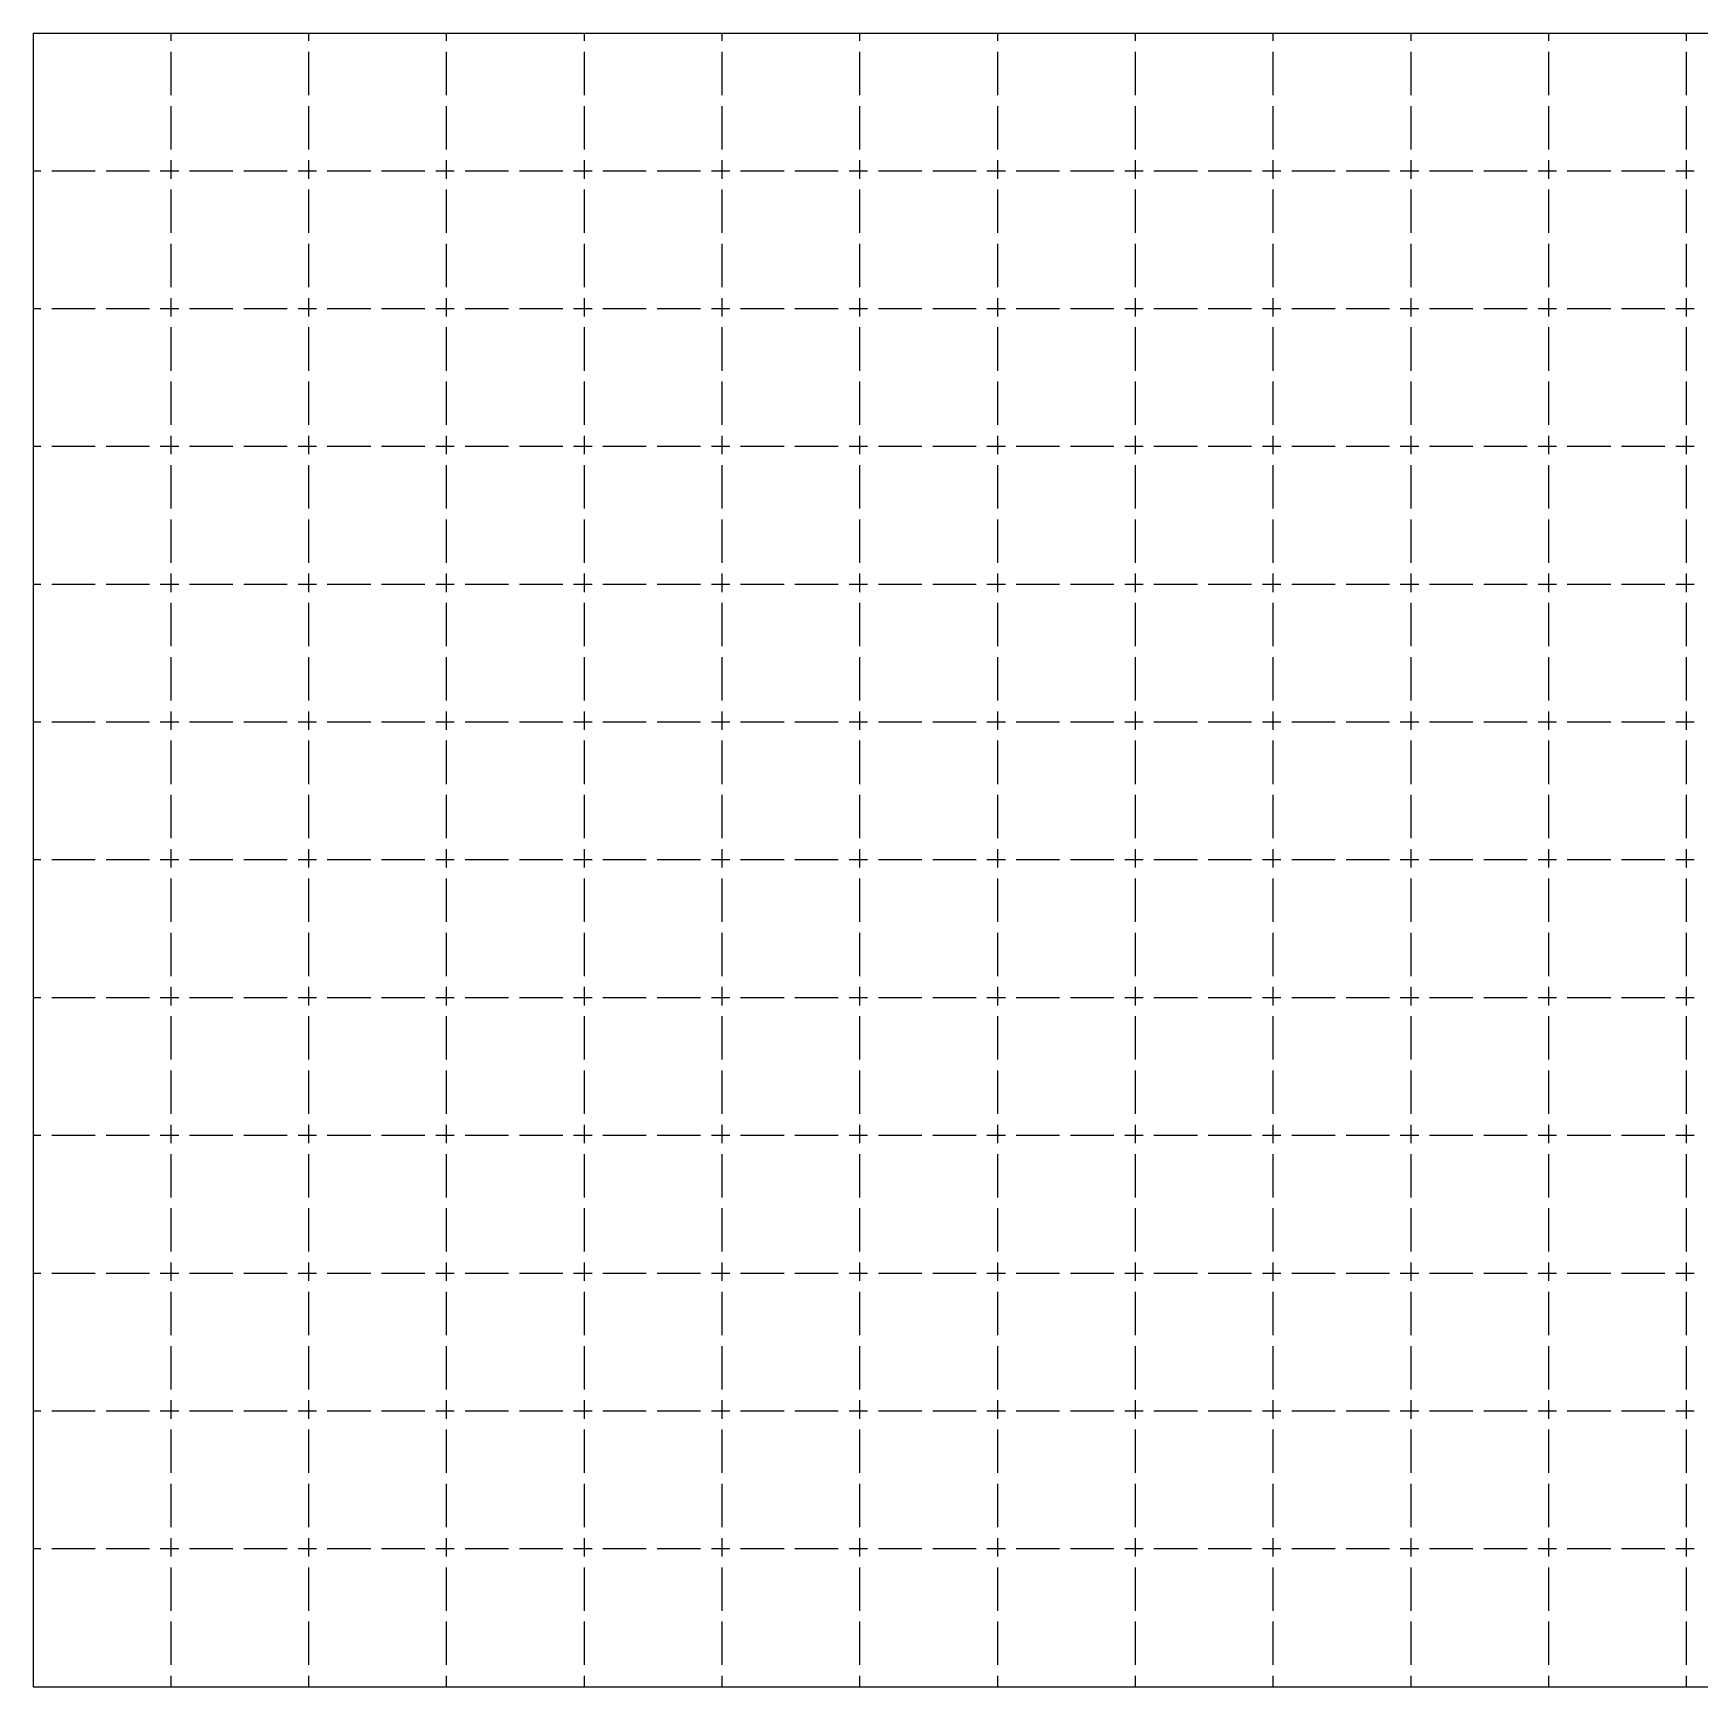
# Model space of a CAD drawing. Header units: millimetres. Extents: x 0 to 305, y -140 to 13.
# Drawn here: x 0 to 153.6, y -139.7 to 12.7 of the extents above; entities that cross this region are included whole.
import ezdxf

# ---------------------------------------------------------------- set-up
doc = ezdxf.new("R2010")
doc.units = ezdxf.units.MM
doc.header["$MEASUREMENT"] = 0
doc.layers.get('0').update_dxf_attribs({"lineweight": 25, "true_color": 0xffffff})

msp = doc.modelspace()

# ---------------------------------------------------------------- linework, layer by layer
for p, q in [((0, 12.7), (305, 12.7)), ((0, 12.7), (0, -139.7)), ((12.7, 12), (12.7, 12.7)), ((25.4, 12), (25.4, 12.7)), ((38.1, 12), (38.1, 12.7)), ((50.8, 12), (50.8, 12.7)), ((63.5, 12), (63.5, 12.7)), ((76.2, 12), (76.2, 12.7)), ((88.9, 12), (88.9, 12.7)), ((101.6, 12), (101.6, 12.7)), ((114.3, 12), (114.3, 12.7)), ((127, 12), (127, 12.7)), ((139.7, 12), (139.7, 12.7)), ((152.4, 12), (152.4, 12.7)), ((12.7, 7), (12.7, 11)), ((25.4, 7), (25.4, 11)), ((38.1, 7), (38.1, 11)), ((50.8, 7), (50.8, 11)), ((63.5, 7), (63.5, 11)), ((76.2, 7), (76.2, 11)), ((88.9, 7), (88.9, 11)), ((101.6, 7), (101.6, 11)), ((114.3, 7), (114.3, 11)), ((127, 7), (127, 11)), ((139.7, 7), (139.7, 11)), ((152.4, 7), (152.4, 11)), ((12.7, 2), (12.7, 6)), ((25.4, 2), (25.4, 6)), ((38.1, 2), (38.1, 6)), ((50.8, 2), (50.8, 6)), ((63.5, 2), (63.5, 6)), ((76.2, 2), (76.2, 6)), ((88.9, 2), (88.9, 6)), ((101.6, 2), (101.6, 6)), ((114.3, 2), (114.3, 6)), ((127, 2), (127, 6)), ((139.7, 2), (139.7, 6)), ((152.4, 2), (152.4, 6)), ((0.7, 0), (0, 0)), ((5.7, 0), (1.7, 0)), ((12.7, 0), (12.7, 1)), ((25.4, 0), (25.4, 1)), ((38.1, 0), (38.1, 1)), ((50.8, 0), (50.8, 1)), ((63.5, 0), (63.5, 1)), ((76.2, 0), (76.2, 1)), ((88.9, 0), (88.9, 1)), ((101.6, 0), (101.6, 1)), ((114.3, 0), (114.3, 1)), ((127, 0), (127, 1)), ((139.7, 0), (139.7, 1)), ((152.4, 0), (152.4, 1)), ((10.7, 0), (6.7, 0)), ((12.7, 0), (11.7, 0)), ((13.4, 0), (12.7, 0)), ((12.7, -0.7), (12.7, 0)), ((18.4, 0), (14.4, 0)), ((23.4, 0), (19.4, 0)), ((25.4, 0), (24.4, 0)), ((26.1, 0), (25.4, 0)), ((25.4, -0.7), (25.4, 0)), ((31.1, 0), (27.1, 0)), ((36.1, 0), (32.1, 0)), ((38.1, 0), (37.1, 0)), ((38.8, 0), (38.1, 0)), ((38.1, -0.7), (38.1, 0)), ((43.8, 0), (39.8, 0)), ((48.8, 0), (44.8, 0)), ((50.8, 0), (49.8, 0)), ((51.5, 0), (50.8, 0)), ((50.8, -0.7), (50.8, 0)), ((56.5, 0), (52.5, 0)), ((61.5, 0), (57.5, 0)), ((63.5, 0), (62.5, 0)), ((64.2, 0), (63.5, 0)), ((63.5, -0.7), (63.5, 0)), ((69.2, 0), (65.2, 0)), ((74.2, 0), (70.2, 0)), ((76.2, 0), (75.2, 0)), ((76.9, 0), (76.2, 0)), ((76.2, -0.7), (76.2, 0)), ((81.9, 0), (77.9, 0)), ((86.9, 0), (82.9, 0)), ((88.9, 0), (87.9, 0)), ((89.6, 0), (88.9, 0)), ((88.9, -0.7), (88.9, 0)), ((94.6, 0), (90.6, 0)), ((99.6, 0), (95.6, 0)), ((101.6, 0), (100.6, 0)), ((102.3, 0), (101.6, 0)), ((101.6, -0.7), (101.6, 0)), ((107.3, 0), (103.3, 0)), ((112.3, 0), (108.3, 0)), ((114.3, 0), (113.3, 0)), ((115, 0), (114.3, 0)), ((114.3, -0.7), (114.3, 0)), ((120, 0), (116, 0)), ((125, 0), (121, 0)), ((127, 0), (126, 0)), ((127.7, 0), (127, 0)), ((127, -0.7), (127, 0)), ((132.7, 0), (128.7, 0)), ((137.7, 0), (133.7, 0)), ((139.7, 0), (138.7, 0)), ((140.4, 0), (139.7, 0)), ((139.7, -0.7), (139.7, 0)), ((145.4, 0), (141.4, 0)), ((150.4, 0), (146.4, 0)), ((152.4, 0), (151.4, 0)), ((153.1, 0), (152.4, 0)), ((152.4, -0.7), (152.4, 0)), ((12.7, -5.7), (12.7, -1.7)), ((25.4, -5.7), (25.4, -1.7)), ((38.1, -5.7), (38.1, -1.7)), ((50.8, -5.7), (50.8, -1.7)), ((63.5, -5.7), (63.5, -1.7)), ((76.2, -5.7), (76.2, -1.7)), ((88.9, -5.7), (88.9, -1.7)), ((101.6, -5.7), (101.6, -1.7)), ((114.3, -5.7), (114.3, -1.7)), ((127, -5.7), (127, -1.7)), ((139.7, -5.7), (139.7, -1.7)), ((152.4, -5.7), (152.4, -1.7)), ((12.7, -10.7), (12.7, -6.7)), ((25.4, -10.7), (25.4, -6.7)), ((38.1, -10.7), (38.1, -6.7)), ((50.8, -10.7), (50.8, -6.7)), ((63.5, -10.7), (63.5, -6.7)), ((76.2, -10.7), (76.2, -6.7)), ((88.9, -10.7), (88.9, -6.7)), ((101.6, -10.7), (101.6, -6.7)), ((114.3, -10.7), (114.3, -6.7)), ((127, -10.7), (127, -6.7)), ((139.7, -10.7), (139.7, -6.7)), ((152.4, -10.7), (152.4, -6.7)), ((12.7, -12.7), (12.7, -11.7)), ((25.4, -12.7), (25.4, -11.7)), ((38.1, -12.7), (38.1, -11.7)), ((50.8, -12.7), (50.8, -11.7)), ((63.5, -12.7), (63.5, -11.7)), ((76.2, -12.7), (76.2, -11.7)), ((88.9, -12.7), (88.9, -11.7)), ((101.6, -12.7), (101.6, -11.7)), ((114.3, -12.7), (114.3, -11.7)), ((127, -12.7), (127, -11.7)), ((139.7, -12.7), (139.7, -11.7)), ((152.4, -12.7), (152.4, -11.7)), ((0.7, -12.7), (0, -12.7)), ((5.7, -12.7), (1.7, -12.7)), ((10.7, -12.7), (6.7, -12.7)), ((12.7, -12.7), (11.7, -12.7)), ((13.4, -12.7), (12.7, -12.7)), ((12.7, -13.4), (12.7, -12.7)), ((18.4, -12.7), (14.4, -12.7)), ((23.4, -12.7), (19.4, -12.7)), ((25.4, -12.7), (24.4, -12.7)), ((26.1, -12.7), (25.4, -12.7)), ((25.4, -13.4), (25.4, -12.7)), ((31.1, -12.7), (27.1, -12.7)), ((36.1, -12.7), (32.1, -12.7)), ((38.1, -12.7), (37.1, -12.7)), ((38.8, -12.7), (38.1, -12.7)), ((38.1, -13.4), (38.1, -12.7)), ((43.8, -12.7), (39.8, -12.7)), ((48.8, -12.7), (44.8, -12.7)), ((50.8, -12.7), (49.8, -12.7)), ((51.5, -12.7), (50.8, -12.7)), ((50.8, -13.4), (50.8, -12.7)), ((56.5, -12.7), (52.5, -12.7)), ((61.5, -12.7), (57.5, -12.7)), ((63.5, -12.7), (62.5, -12.7)), ((64.2, -12.7), (63.5, -12.7)), ((63.5, -13.4), (63.5, -12.7)), ((69.2, -12.7), (65.2, -12.7)), ((74.2, -12.7), (70.2, -12.7)), ((76.2, -12.7), (75.2, -12.7)), ((76.9, -12.7), (76.2, -12.7)), ((76.2, -13.4), (76.2, -12.7)), ((81.9, -12.7), (77.9, -12.7)), ((86.9, -12.7), (82.9, -12.7)), ((88.9, -12.7), (87.9, -12.7)), ((89.6, -12.7), (88.9, -12.7)), ((88.9, -13.4), (88.9, -12.7)), ((94.6, -12.7), (90.6, -12.7)), ((99.6, -12.7), (95.6, -12.7)), ((101.6, -12.7), (100.6, -12.7)), ((102.3, -12.7), (101.6, -12.7)), ((101.6, -13.4), (101.6, -12.7)), ((107.3, -12.7), (103.3, -12.7)), ((112.3, -12.7), (108.3, -12.7)), ((114.3, -12.7), (113.3, -12.7)), ((115, -12.7), (114.3, -12.7)), ((114.3, -13.4), (114.3, -12.7)), ((120, -12.7), (116, -12.7)), ((125, -12.7), (121, -12.7)), ((127, -12.7), (126, -12.7)), ((127.7, -12.7), (127, -12.7)), ((127, -13.4), (127, -12.7)), ((132.7, -12.7), (128.7, -12.7)), ((137.7, -12.7), (133.7, -12.7)), ((139.7, -12.7), (138.7, -12.7)), ((140.4, -12.7), (139.7, -12.7)), ((139.7, -13.4), (139.7, -12.7)), ((145.4, -12.7), (141.4, -12.7)), ((150.4, -12.7), (146.4, -12.7)), ((152.4, -12.7), (151.4, -12.7)), ((153.1, -12.7), (152.4, -12.7)), ((152.4, -13.4), (152.4, -12.7)), ((12.7, -18.4), (12.7, -14.4)), ((25.4, -18.4), (25.4, -14.4)), ((38.1, -18.4), (38.1, -14.4)), ((50.8, -18.4), (50.8, -14.4)), ((63.5, -18.4), (63.5, -14.4)), ((76.2, -18.4), (76.2, -14.4)), ((88.9, -18.4), (88.9, -14.4)), ((101.6, -18.4), (101.6, -14.4)), ((114.3, -18.4), (114.3, -14.4)), ((127, -18.4), (127, -14.4)), ((139.7, -18.4), (139.7, -14.4)), ((152.4, -18.4), (152.4, -14.4)), ((12.7, -23.4), (12.7, -19.4)), ((25.4, -23.4), (25.4, -19.4)), ((38.1, -23.4), (38.1, -19.4)), ((50.8, -23.4), (50.8, -19.4)), ((63.5, -23.4), (63.5, -19.4)), ((76.2, -23.4), (76.2, -19.4)), ((88.9, -23.4), (88.9, -19.4)), ((101.6, -23.4), (101.6, -19.4)), ((114.3, -23.4), (114.3, -19.4)), ((127, -23.4), (127, -19.4)), ((139.7, -23.4), (139.7, -19.4)), ((152.4, -23.4), (152.4, -19.4)), ((12.7, -25.4), (12.7, -24.4)), ((25.4, -25.4), (25.4, -24.4)), ((38.1, -25.4), (38.1, -24.4)), ((50.8, -25.4), (50.8, -24.4)), ((63.5, -25.4), (63.5, -24.4)), ((76.2, -25.4), (76.2, -24.4)), ((88.9, -25.4), (88.9, -24.4)), ((101.6, -25.4), (101.6, -24.4)), ((114.3, -25.4), (114.3, -24.4)), ((127, -25.4), (127, -24.4)), ((139.7, -25.4), (139.7, -24.4)), ((152.4, -25.4), (152.4, -24.4)), ((0.7, -25.4), (0, -25.4)), ((5.7, -25.4), (1.7, -25.4)), ((10.7, -25.4), (6.7, -25.4)), ((12.7, -25.4), (11.7, -25.4)), ((13.4, -25.4), (12.7, -25.4)), ((12.7, -26.1), (12.7, -25.4)), ((18.4, -25.4), (14.4, -25.4)), ((23.4, -25.4), (19.4, -25.4)), ((25.4, -25.4), (24.4, -25.4)), ((26.1, -25.4), (25.4, -25.4)), ((25.4, -26.1), (25.4, -25.4)), ((31.1, -25.4), (27.1, -25.4)), ((36.1, -25.4), (32.1, -25.4)), ((38.1, -25.4), (37.1, -25.4)), ((38.8, -25.4), (38.1, -25.4)), ((38.1, -26.1), (38.1, -25.4)), ((43.8, -25.4), (39.8, -25.4)), ((48.8, -25.4), (44.8, -25.4)), ((50.8, -25.4), (49.8, -25.4)), ((51.5, -25.4), (50.8, -25.4)), ((50.8, -26.1), (50.8, -25.4)), ((56.5, -25.4), (52.5, -25.4)), ((61.5, -25.4), (57.5, -25.4)), ((63.5, -25.4), (62.5, -25.4)), ((64.2, -25.4), (63.5, -25.4)), ((63.5, -26.1), (63.5, -25.4)), ((69.2, -25.4), (65.2, -25.4)), ((74.2, -25.4), (70.2, -25.4)), ((76.2, -25.4), (75.2, -25.4)), ((76.9, -25.4), (76.2, -25.4)), ((76.2, -26.1), (76.2, -25.4)), ((81.9, -25.4), (77.9, -25.4)), ((86.9, -25.4), (82.9, -25.4)), ((88.9, -25.4), (87.9, -25.4)), ((89.6, -25.4), (88.9, -25.4)), ((88.9, -26.1), (88.9, -25.4)), ((94.6, -25.4), (90.6, -25.4)), ((99.6, -25.4), (95.6, -25.4)), ((101.6, -25.4), (100.6, -25.4)), ((102.3, -25.4), (101.6, -25.4)), ((101.6, -26.1), (101.6, -25.4)), ((107.3, -25.4), (103.3, -25.4)), ((112.3, -25.4), (108.3, -25.4)), ((114.3, -25.4), (113.3, -25.4)), ((115, -25.4), (114.3, -25.4)), ((114.3, -26.1), (114.3, -25.4)), ((120, -25.4), (116, -25.4)), ((125, -25.4), (121, -25.4)), ((127, -25.4), (126, -25.4)), ((127.7, -25.4), (127, -25.4)), ((127, -26.1), (127, -25.4)), ((132.7, -25.4), (128.7, -25.4)), ((137.7, -25.4), (133.7, -25.4)), ((139.7, -25.4), (138.7, -25.4)), ((140.4, -25.4), (139.7, -25.4)), ((139.7, -26.1), (139.7, -25.4)), ((145.4, -25.4), (141.4, -25.4)), ((150.4, -25.4), (146.4, -25.4)), ((152.4, -25.4), (151.4, -25.4)), ((153.1, -25.4), (152.4, -25.4)), ((152.4, -26.1), (152.4, -25.4)), ((12.7, -31.1), (12.7, -27.1)), ((25.4, -31.1), (25.4, -27.1)), ((38.1, -31.1), (38.1, -27.1)), ((50.8, -31.1), (50.8, -27.1)), ((63.5, -31.1), (63.5, -27.1)), ((76.2, -31.1), (76.2, -27.1)), ((88.9, -31.1), (88.9, -27.1)), ((101.6, -31.1), (101.6, -27.1)), ((114.3, -31.1), (114.3, -27.1)), ((127, -31.1), (127, -27.1)), ((139.7, -31.1), (139.7, -27.1)), ((152.4, -31.1), (152.4, -27.1)), ((12.7, -36.1), (12.7, -32.1)), ((25.4, -36.1), (25.4, -32.1)), ((38.1, -36.1), (38.1, -32.1)), ((50.8, -36.1), (50.8, -32.1)), ((63.5, -36.1), (63.5, -32.1)), ((76.2, -36.1), (76.2, -32.1)), ((88.9, -36.1), (88.9, -32.1)), ((101.6, -36.1), (101.6, -32.1)), ((114.3, -36.1), (114.3, -32.1)), ((127, -36.1), (127, -32.1)), ((139.7, -36.1), (139.7, -32.1)), ((152.4, -36.1), (152.4, -32.1)), ((0.7, -38.1), (0, -38.1)), ((5.7, -38.1), (1.7, -38.1)), ((10.7, -38.1), (6.7, -38.1)), ((12.7, -38.1), (11.7, -38.1)), ((12.7, -38.1), (12.7, -37.1)), ((13.4, -38.1), (12.7, -38.1)), ((12.7, -38.8), (12.7, -38.1)), ((18.4, -38.1), (14.4, -38.1)), ((23.4, -38.1), (19.4, -38.1)), ((25.4, -38.1), (24.4, -38.1)), ((25.4, -38.1), (25.4, -37.1)), ((26.1, -38.1), (25.4, -38.1)), ((25.4, -38.8), (25.4, -38.1)), ((31.1, -38.1), (27.1, -38.1)), ((36.1, -38.1), (32.1, -38.1)), ((38.1, -38.1), (37.1, -38.1)), ((38.1, -38.1), (38.1, -37.1)), ((38.8, -38.1), (38.1, -38.1)), ((38.1, -38.8), (38.1, -38.1)), ((43.8, -38.1), (39.8, -38.1)), ((48.8, -38.1), (44.8, -38.1)), ((50.8, -38.1), (49.8, -38.1)), ((50.8, -38.1), (50.8, -37.1)), ((51.5, -38.1), (50.8, -38.1)), ((50.8, -38.8), (50.8, -38.1)), ((56.5, -38.1), (52.5, -38.1)), ((61.5, -38.1), (57.5, -38.1)), ((63.5, -38.1), (62.5, -38.1)), ((63.5, -38.1), (63.5, -37.1)), ((64.2, -38.1), (63.5, -38.1)), ((63.5, -38.8), (63.5, -38.1)), ((69.2, -38.1), (65.2, -38.1)), ((74.2, -38.1), (70.2, -38.1)), ((76.2, -38.1), (75.2, -38.1)), ((76.2, -38.1), (76.2, -37.1)), ((76.9, -38.1), (76.2, -38.1)), ((76.2, -38.8), (76.2, -38.1)), ((81.9, -38.1), (77.9, -38.1)), ((86.9, -38.1), (82.9, -38.1)), ((88.9, -38.1), (87.9, -38.1)), ((88.9, -38.1), (88.9, -37.1)), ((89.6, -38.1), (88.9, -38.1)), ((88.9, -38.8), (88.9, -38.1)), ((94.6, -38.1), (90.6, -38.1)), ((99.6, -38.1), (95.6, -38.1)), ((101.6, -38.1), (100.6, -38.1)), ((101.6, -38.1), (101.6, -37.1)), ((102.3, -38.1), (101.6, -38.1)), ((101.6, -38.8), (101.6, -38.1)), ((107.3, -38.1), (103.3, -38.1)), ((112.3, -38.1), (108.3, -38.1)), ((114.3, -38.1), (113.3, -38.1)), ((114.3, -38.1), (114.3, -37.1)), ((115, -38.1), (114.3, -38.1)), ((114.3, -38.8), (114.3, -38.1)), ((120, -38.1), (116, -38.1)), ((125, -38.1), (121, -38.1)), ((127, -38.1), (126, -38.1)), ((127, -38.1), (127, -37.1)), ((127.7, -38.1), (127, -38.1)), ((127, -38.8), (127, -38.1)), ((132.7, -38.1), (128.7, -38.1)), ((137.7, -38.1), (133.7, -38.1)), ((139.7, -38.1), (138.7, -38.1)), ((139.7, -38.1), (139.7, -37.1)), ((140.4, -38.1), (139.7, -38.1)), ((139.7, -38.8), (139.7, -38.1)), ((145.4, -38.1), (141.4, -38.1)), ((150.4, -38.1), (146.4, -38.1)), ((152.4, -38.1), (151.4, -38.1)), ((152.4, -38.1), (152.4, -37.1)), ((153.1, -38.1), (152.4, -38.1)), ((152.4, -38.8), (152.4, -38.1)), ((12.7, -43.8), (12.7, -39.8)), ((25.4, -43.8), (25.4, -39.8)), ((38.1, -43.8), (38.1, -39.8)), ((50.8, -43.8), (50.8, -39.8)), ((63.5, -43.8), (63.5, -39.8)), ((76.2, -43.8), (76.2, -39.8)), ((88.9, -43.8), (88.9, -39.8)), ((101.6, -43.8), (101.6, -39.8)), ((114.3, -43.8), (114.3, -39.8)), ((127, -43.8), (127, -39.8)), ((139.7, -43.8), (139.7, -39.8)), ((152.4, -43.8), (152.4, -39.8)), ((12.7, -48.8), (12.7, -44.8)), ((25.4, -48.8), (25.4, -44.8)), ((38.1, -48.8), (38.1, -44.8)), ((50.8, -48.8), (50.8, -44.8)), ((63.5, -48.8), (63.5, -44.8)), ((76.2, -48.8), (76.2, -44.8)), ((88.9, -48.8), (88.9, -44.8)), ((101.6, -48.8), (101.6, -44.8)), ((114.3, -48.8), (114.3, -44.8)), ((127, -48.8), (127, -44.8)), ((139.7, -48.8), (139.7, -44.8)), ((152.4, -48.8), (152.4, -44.8)), ((12.7, -50.8), (12.7, -49.8)), ((25.4, -50.8), (25.4, -49.8)), ((38.1, -50.8), (38.1, -49.8)), ((50.8, -50.8), (50.8, -49.8)), ((63.5, -50.8), (63.5, -49.8)), ((76.2, -50.8), (76.2, -49.8)), ((88.9, -50.8), (88.9, -49.8)), ((101.6, -50.8), (101.6, -49.8)), ((114.3, -50.8), (114.3, -49.8)), ((127, -50.8), (127, -49.8)), ((139.7, -50.8), (139.7, -49.8)), ((152.4, -50.8), (152.4, -49.8)), ((0.7, -50.8), (0, -50.8)), ((5.7, -50.8), (1.7, -50.8)), ((10.7, -50.8), (6.7, -50.8)), ((12.7, -50.8), (11.7, -50.8)), ((13.4, -50.8), (12.7, -50.8)), ((12.7, -51.5), (12.7, -50.8)), ((18.4, -50.8), (14.4, -50.8)), ((23.4, -50.8), (19.4, -50.8)), ((25.4, -50.8), (24.4, -50.8)), ((26.1, -50.8), (25.4, -50.8)), ((25.4, -51.5), (25.4, -50.8)), ((31.1, -50.8), (27.1, -50.8)), ((36.1, -50.8), (32.1, -50.8)), ((38.1, -50.8), (37.1, -50.8)), ((38.8, -50.8), (38.1, -50.8)), ((38.1, -51.5), (38.1, -50.8)), ((43.8, -50.8), (39.8, -50.8)), ((48.8, -50.8), (44.8, -50.8)), ((50.8, -50.8), (49.8, -50.8)), ((51.5, -50.8), (50.8, -50.8)), ((50.8, -51.5), (50.8, -50.8)), ((56.5, -50.8), (52.5, -50.8)), ((61.5, -50.8), (57.5, -50.8)), ((63.5, -50.8), (62.5, -50.8)), ((64.2, -50.8), (63.5, -50.8)), ((63.5, -51.5), (63.5, -50.8)), ((69.2, -50.8), (65.2, -50.8)), ((74.2, -50.8), (70.2, -50.8)), ((76.2, -50.8), (75.2, -50.8)), ((76.9, -50.8), (76.2, -50.8)), ((76.2, -51.5), (76.2, -50.8)), ((81.9, -50.8), (77.9, -50.8)), ((86.9, -50.8), (82.9, -50.8)), ((88.9, -50.8), (87.9, -50.8)), ((89.6, -50.8), (88.9, -50.8)), ((88.9, -51.5), (88.9, -50.8)), ((94.6, -50.8), (90.6, -50.8)), ((99.6, -50.8), (95.6, -50.8)), ((101.6, -50.8), (100.6, -50.8)), ((102.3, -50.8), (101.6, -50.8)), ((101.6, -51.5), (101.6, -50.8)), ((107.3, -50.8), (103.3, -50.8)), ((112.3, -50.8), (108.3, -50.8)), ((114.3, -50.8), (113.3, -50.8)), ((115, -50.8), (114.3, -50.8)), ((114.3, -51.5), (114.3, -50.8)), ((120, -50.8), (116, -50.8)), ((125, -50.8), (121, -50.8)), ((127, -50.8), (126, -50.8)), ((127.7, -50.8), (127, -50.8)), ((127, -51.5), (127, -50.8)), ((132.7, -50.8), (128.7, -50.8)), ((137.7, -50.8), (133.7, -50.8)), ((139.7, -50.8), (138.7, -50.8)), ((140.4, -50.8), (139.7, -50.8)), ((139.7, -51.5), (139.7, -50.8)), ((145.4, -50.8), (141.4, -50.8)), ((150.4, -50.8), (146.4, -50.8)), ((152.4, -50.8), (151.4, -50.8)), ((153.1, -50.8), (152.4, -50.8)), ((152.4, -51.5), (152.4, -50.8)), ((12.7, -56.5), (12.7, -52.5)), ((25.4, -56.5), (25.4, -52.5)), ((38.1, -56.5), (38.1, -52.5)), ((50.8, -56.5), (50.8, -52.5)), ((63.5, -56.5), (63.5, -52.5)), ((76.2, -56.5), (76.2, -52.5)), ((88.9, -56.5), (88.9, -52.5)), ((101.6, -56.5), (101.6, -52.5)), ((114.3, -56.5), (114.3, -52.5)), ((127, -56.5), (127, -52.5)), ((139.7, -56.5), (139.7, -52.5)), ((152.4, -56.5), (152.4, -52.5)), ((12.7, -61.5), (12.7, -57.5)), ((25.4, -61.5), (25.4, -57.5)), ((38.1, -61.5), (38.1, -57.5)), ((50.8, -61.5), (50.8, -57.5)), ((63.5, -61.5), (63.5, -57.5)), ((76.2, -61.5), (76.2, -57.5)), ((88.9, -61.5), (88.9, -57.5)), ((101.6, -61.5), (101.6, -57.5)), ((114.3, -61.5), (114.3, -57.5)), ((127, -61.5), (127, -57.5)), ((139.7, -61.5), (139.7, -57.5)), ((152.4, -61.5), (152.4, -57.5)), ((12.7, -63.5), (12.7, -62.5)), ((25.4, -63.5), (25.4, -62.5)), ((38.1, -63.5), (38.1, -62.5)), ((50.8, -63.5), (50.8, -62.5)), ((63.5, -63.5), (63.5, -62.5)), ((76.2, -63.5), (76.2, -62.5)), ((88.9, -63.5), (88.9, -62.5)), ((101.6, -63.5), (101.6, -62.5)), ((114.3, -63.5), (114.3, -62.5)), ((127, -63.5), (127, -62.5)), ((139.7, -63.5), (139.7, -62.5)), ((152.4, -63.5), (152.4, -62.5)), ((0.7, -63.5), (0, -63.5)), ((5.7, -63.5), (1.7, -63.5)), ((10.7, -63.5), (6.7, -63.5)), ((12.7, -63.5), (11.7, -63.5)), ((13.4, -63.5), (12.7, -63.5)), ((12.7, -64.2), (12.7, -63.5)), ((18.4, -63.5), (14.4, -63.5)), ((23.4, -63.5), (19.4, -63.5)), ((25.4, -63.5), (24.4, -63.5)), ((26.1, -63.5), (25.4, -63.5)), ((25.4, -64.2), (25.4, -63.5)), ((31.1, -63.5), (27.1, -63.5)), ((36.1, -63.5), (32.1, -63.5)), ((38.1, -63.5), (37.1, -63.5)), ((38.8, -63.5), (38.1, -63.5)), ((38.1, -64.2), (38.1, -63.5)), ((43.8, -63.5), (39.8, -63.5)), ((48.8, -63.5), (44.8, -63.5)), ((50.8, -63.5), (49.8, -63.5)), ((51.5, -63.5), (50.8, -63.5)), ((50.8, -64.2), (50.8, -63.5)), ((56.5, -63.5), (52.5, -63.5)), ((61.5, -63.5), (57.5, -63.5)), ((63.5, -63.5), (62.5, -63.5)), ((64.2, -63.5), (63.5, -63.5)), ((63.5, -64.2), (63.5, -63.5)), ((69.2, -63.5), (65.2, -63.5)), ((74.2, -63.5), (70.2, -63.5)), ((76.2, -63.5), (75.2, -63.5)), ((76.9, -63.5), (76.2, -63.5)), ((76.2, -64.2), (76.2, -63.5)), ((81.9, -63.5), (77.9, -63.5)), ((86.9, -63.5), (82.9, -63.5)), ((88.9, -63.5), (87.9, -63.5)), ((89.6, -63.5), (88.9, -63.5)), ((88.9, -64.2), (88.9, -63.5)), ((94.6, -63.5), (90.6, -63.5)), ((99.6, -63.5), (95.6, -63.5)), ((101.6, -63.5), (100.6, -63.5)), ((102.3, -63.5), (101.6, -63.5)), ((101.6, -64.2), (101.6, -63.5)), ((107.3, -63.5), (103.3, -63.5)), ((112.3, -63.5), (108.3, -63.5)), ((114.3, -63.5), (113.3, -63.5)), ((115, -63.5), (114.3, -63.5)), ((114.3, -64.2), (114.3, -63.5)), ((120, -63.5), (116, -63.5)), ((125, -63.5), (121, -63.5)), ((127, -63.5), (126, -63.5)), ((127.7, -63.5), (127, -63.5)), ((127, -64.2), (127, -63.5)), ((132.7, -63.5), (128.7, -63.5)), ((137.7, -63.5), (133.7, -63.5)), ((139.7, -63.5), (138.7, -63.5)), ((140.4, -63.5), (139.7, -63.5)), ((139.7, -64.2), (139.7, -63.5)), ((145.4, -63.5), (141.4, -63.5)), ((150.4, -63.5), (146.4, -63.5)), ((152.4, -63.5), (151.4, -63.5)), ((153.1, -63.5), (152.4, -63.5)), ((152.4, -64.2), (152.4, -63.5)), ((12.7, -69.2), (12.7, -65.2)), ((25.4, -69.2), (25.4, -65.2)), ((38.1, -69.2), (38.1, -65.2)), ((50.8, -69.2), (50.8, -65.2)), ((63.5, -69.2), (63.5, -65.2)), ((76.2, -69.2), (76.2, -65.2)), ((88.9, -69.2), (88.9, -65.2)), ((101.6, -69.2), (101.6, -65.2)), ((114.3, -69.2), (114.3, -65.2)), ((127, -69.2), (127, -65.2)), ((139.7, -69.2), (139.7, -65.2)), ((152.4, -69.2), (152.4, -65.2)), ((12.7, -74.2), (12.7, -70.2)), ((25.4, -74.2), (25.4, -70.2)), ((38.1, -74.2), (38.1, -70.2)), ((50.8, -74.2), (50.8, -70.2)), ((63.5, -74.2), (63.5, -70.2)), ((76.2, -74.2), (76.2, -70.2)), ((88.9, -74.2), (88.9, -70.2)), ((101.6, -74.2), (101.6, -70.2)), ((114.3, -74.2), (114.3, -70.2)), ((127, -74.2), (127, -70.2)), ((139.7, -74.2), (139.7, -70.2)), ((152.4, -74.2), (152.4, -70.2)), ((12.7, -76.2), (12.7, -75.2)), ((25.4, -76.2), (25.4, -75.2)), ((38.1, -76.2), (38.1, -75.2)), ((50.8, -76.2), (50.8, -75.2)), ((63.5, -76.2), (63.5, -75.2)), ((76.2, -76.2), (76.2, -75.2)), ((88.9, -76.2), (88.9, -75.2)), ((101.6, -76.2), (101.6, -75.2)), ((114.3, -76.2), (114.3, -75.2)), ((127, -76.2), (127, -75.2)), ((139.7, -76.2), (139.7, -75.2)), ((152.4, -76.2), (152.4, -75.2)), ((0.7, -76.2), (0, -76.2)), ((5.7, -76.2), (1.7, -76.2)), ((10.7, -76.2), (6.7, -76.2)), ((12.7, -76.2), (11.7, -76.2)), ((13.4, -76.2), (12.7, -76.2)), ((12.7, -76.9), (12.7, -76.2)), ((18.4, -76.2), (14.4, -76.2)), ((23.4, -76.2), (19.4, -76.2)), ((25.4, -76.2), (24.4, -76.2)), ((26.1, -76.2), (25.4, -76.2)), ((25.4, -76.9), (25.4, -76.2)), ((31.1, -76.2), (27.1, -76.2)), ((36.1, -76.2), (32.1, -76.2)), ((38.1, -76.2), (37.1, -76.2)), ((38.8, -76.2), (38.1, -76.2)), ((38.1, -76.9), (38.1, -76.2)), ((43.8, -76.2), (39.8, -76.2)), ((48.8, -76.2), (44.8, -76.2)), ((50.8, -76.2), (49.8, -76.2)), ((51.5, -76.2), (50.8, -76.2)), ((50.8, -76.9), (50.8, -76.2)), ((56.5, -76.2), (52.5, -76.2)), ((61.5, -76.2), (57.5, -76.2)), ((63.5, -76.2), (62.5, -76.2)), ((64.2, -76.2), (63.5, -76.2)), ((63.5, -76.9), (63.5, -76.2)), ((69.2, -76.2), (65.2, -76.2)), ((74.2, -76.2), (70.2, -76.2)), ((76.2, -76.2), (75.2, -76.2)), ((76.9, -76.2), (76.2, -76.2)), ((76.2, -76.9), (76.2, -76.2)), ((81.9, -76.2), (77.9, -76.2)), ((86.9, -76.2), (82.9, -76.2)), ((88.9, -76.2), (87.9, -76.2)), ((89.6, -76.2), (88.9, -76.2)), ((88.9, -76.9), (88.9, -76.2)), ((94.6, -76.2), (90.6, -76.2)), ((99.6, -76.2), (95.6, -76.2)), ((101.6, -76.2), (100.6, -76.2)), ((102.3, -76.2), (101.6, -76.2)), ((101.6, -76.9), (101.6, -76.2)), ((107.3, -76.2), (103.3, -76.2)), ((112.3, -76.2), (108.3, -76.2)), ((114.3, -76.2), (113.3, -76.2)), ((115, -76.2), (114.3, -76.2)), ((114.3, -76.9), (114.3, -76.2)), ((120, -76.2), (116, -76.2)), ((125, -76.2), (121, -76.2)), ((127, -76.2), (126, -76.2)), ((127.7, -76.2), (127, -76.2)), ((127, -76.9), (127, -76.2)), ((132.7, -76.2), (128.7, -76.2)), ((137.7, -76.2), (133.7, -76.2)), ((139.7, -76.2), (138.7, -76.2)), ((140.4, -76.2), (139.7, -76.2)), ((139.7, -76.9), (139.7, -76.2)), ((145.4, -76.2), (141.4, -76.2)), ((150.4, -76.2), (146.4, -76.2)), ((152.4, -76.2), (151.4, -76.2)), ((153.1, -76.2), (152.4, -76.2)), ((152.4, -76.9), (152.4, -76.2)), ((12.7, -81.9), (12.7, -77.9)), ((25.4, -81.9), (25.4, -77.9)), ((38.1, -81.9), (38.1, -77.9)), ((50.8, -81.9), (50.8, -77.9)), ((63.5, -81.9), (63.5, -77.9)), ((76.2, -81.9), (76.2, -77.9)), ((88.9, -81.9), (88.9, -77.9)), ((101.6, -81.9), (101.6, -77.9)), ((114.3, -81.9), (114.3, -77.9)), ((127, -81.9), (127, -77.9)), ((139.7, -81.9), (139.7, -77.9)), ((152.4, -81.9), (152.4, -77.9)), ((12.7, -86.9), (12.7, -82.9)), ((25.4, -86.9), (25.4, -82.9)), ((38.1, -86.9), (38.1, -82.9)), ((50.8, -86.9), (50.8, -82.9)), ((63.5, -86.9), (63.5, -82.9)), ((76.2, -86.9), (76.2, -82.9)), ((88.9, -86.9), (88.9, -82.9)), ((101.6, -86.9), (101.6, -82.9)), ((114.3, -86.9), (114.3, -82.9)), ((127, -86.9), (127, -82.9)), ((139.7, -86.9), (139.7, -82.9)), ((152.4, -86.9), (152.4, -82.9)), ((0.7, -88.9), (0, -88.9)), ((5.7, -88.9), (1.7, -88.9)), ((10.7, -88.9), (6.7, -88.9)), ((12.7, -88.9), (11.7, -88.9)), ((12.7, -88.9), (12.7, -87.9)), ((13.4, -88.9), (12.7, -88.9)), ((12.7, -89.6), (12.7, -88.9)), ((18.4, -88.9), (14.4, -88.9)), ((23.4, -88.9), (19.4, -88.9)), ((25.4, -88.9), (24.4, -88.9)), ((25.4, -88.9), (25.4, -87.9)), ((26.1, -88.9), (25.4, -88.9)), ((25.4, -89.6), (25.4, -88.9)), ((31.1, -88.9), (27.1, -88.9)), ((36.1, -88.9), (32.1, -88.9)), ((38.1, -88.9), (37.1, -88.9)), ((38.1, -88.9), (38.1, -87.9)), ((38.8, -88.9), (38.1, -88.9)), ((38.1, -89.6), (38.1, -88.9)), ((43.8, -88.9), (39.8, -88.9)), ((48.8, -88.9), (44.8, -88.9)), ((50.8, -88.9), (49.8, -88.9)), ((50.8, -88.9), (50.8, -87.9)), ((51.5, -88.9), (50.8, -88.9)), ((50.8, -89.6), (50.8, -88.9)), ((56.5, -88.9), (52.5, -88.9)), ((61.5, -88.9), (57.5, -88.9)), ((63.5, -88.9), (62.5, -88.9)), ((63.5, -88.9), (63.5, -87.9)), ((64.2, -88.9), (63.5, -88.9)), ((63.5, -89.6), (63.5, -88.9)), ((69.2, -88.9), (65.2, -88.9)), ((74.2, -88.9), (70.2, -88.9)), ((76.2, -88.9), (75.2, -88.9)), ((76.2, -88.9), (76.2, -87.9)), ((76.9, -88.9), (76.2, -88.9)), ((76.2, -89.6), (76.2, -88.9)), ((81.9, -88.9), (77.9, -88.9)), ((86.9, -88.9), (82.9, -88.9)), ((88.9, -88.9), (87.9, -88.9)), ((88.9, -88.9), (88.9, -87.9)), ((89.6, -88.9), (88.9, -88.9)), ((88.9, -89.6), (88.9, -88.9)), ((94.6, -88.9), (90.6, -88.9)), ((99.6, -88.9), (95.6, -88.9)), ((101.6, -88.9), (100.6, -88.9)), ((101.6, -88.9), (101.6, -87.9)), ((102.3, -88.9), (101.6, -88.9)), ((101.6, -89.6), (101.6, -88.9)), ((107.3, -88.9), (103.3, -88.9)), ((112.3, -88.9), (108.3, -88.9)), ((114.3, -88.9), (113.3, -88.9)), ((114.3, -88.9), (114.3, -87.9)), ((115, -88.9), (114.3, -88.9)), ((114.3, -89.6), (114.3, -88.9)), ((120, -88.9), (116, -88.9)), ((125, -88.9), (121, -88.9)), ((127, -88.9), (126, -88.9)), ((127, -88.9), (127, -87.9)), ((127.7, -88.9), (127, -88.9)), ((127, -89.6), (127, -88.9)), ((132.7, -88.9), (128.7, -88.9)), ((137.7, -88.9), (133.7, -88.9)), ((139.7, -88.9), (138.7, -88.9)), ((139.7, -88.9), (139.7, -87.9)), ((140.4, -88.9), (139.7, -88.9)), ((139.7, -89.6), (139.7, -88.9)), ((145.4, -88.9), (141.4, -88.9)), ((150.4, -88.9), (146.4, -88.9)), ((152.4, -88.9), (151.4, -88.9)), ((152.4, -88.9), (152.4, -87.9)), ((153.1, -88.9), (152.4, -88.9)), ((152.4, -89.6), (152.4, -88.9)), ((12.7, -94.6), (12.7, -90.6)), ((25.4, -94.6), (25.4, -90.6)), ((38.1, -94.6), (38.1, -90.6)), ((50.8, -94.6), (50.8, -90.6)), ((63.5, -94.6), (63.5, -90.6)), ((76.2, -94.6), (76.2, -90.6)), ((88.9, -94.6), (88.9, -90.6)), ((101.6, -94.6), (101.6, -90.6)), ((114.3, -94.6), (114.3, -90.6)), ((127, -94.6), (127, -90.6)), ((139.7, -94.6), (139.7, -90.6)), ((152.4, -94.6), (152.4, -90.6)), ((12.7, -99.6), (12.7, -95.6)), ((25.4, -99.6), (25.4, -95.6)), ((38.1, -99.6), (38.1, -95.6)), ((50.8, -99.6), (50.8, -95.6)), ((63.5, -99.6), (63.5, -95.6)), ((76.2, -99.6), (76.2, -95.6)), ((88.9, -99.6), (88.9, -95.6)), ((101.6, -99.6), (101.6, -95.6)), ((114.3, -99.6), (114.3, -95.6)), ((127, -99.6), (127, -95.6)), ((139.7, -99.6), (139.7, -95.6)), ((152.4, -99.6), (152.4, -95.6)), ((12.7, -101.6), (12.7, -100.6)), ((25.4, -101.6), (25.4, -100.6)), ((38.1, -101.6), (38.1, -100.6)), ((50.8, -101.6), (50.8, -100.6)), ((63.5, -101.6), (63.5, -100.6)), ((76.2, -101.6), (76.2, -100.6)), ((88.9, -101.6), (88.9, -100.6)), ((101.6, -101.6), (101.6, -100.6)), ((114.3, -101.6), (114.3, -100.6)), ((127, -101.6), (127, -100.6)), ((139.7, -101.6), (139.7, -100.6)), ((152.4, -101.6), (152.4, -100.6)), ((0.7, -101.6), (0, -101.6)), ((5.7, -101.6), (1.7, -101.6)), ((10.7, -101.6), (6.7, -101.6)), ((12.7, -101.6), (11.7, -101.6)), ((13.4, -101.6), (12.7, -101.6)), ((12.7, -102.3), (12.7, -101.6)), ((18.4, -101.6), (14.4, -101.6)), ((23.4, -101.6), (19.4, -101.6)), ((25.4, -101.6), (24.4, -101.6)), ((26.1, -101.6), (25.4, -101.6)), ((25.4, -102.3), (25.4, -101.6)), ((31.1, -101.6), (27.1, -101.6)), ((36.1, -101.6), (32.1, -101.6)), ((38.1, -101.6), (37.1, -101.6)), ((38.8, -101.6), (38.1, -101.6)), ((38.1, -102.3), (38.1, -101.6)), ((43.8, -101.6), (39.8, -101.6)), ((48.8, -101.6), (44.8, -101.6)), ((50.8, -101.6), (49.8, -101.6)), ((51.5, -101.6), (50.8, -101.6)), ((50.8, -102.3), (50.8, -101.6)), ((56.5, -101.6), (52.5, -101.6)), ((61.5, -101.6), (57.5, -101.6)), ((63.5, -101.6), (62.5, -101.6)), ((64.2, -101.6), (63.5, -101.6)), ((63.5, -102.3), (63.5, -101.6)), ((69.2, -101.6), (65.2, -101.6)), ((74.2, -101.6), (70.2, -101.6)), ((76.2, -101.6), (75.2, -101.6)), ((76.9, -101.6), (76.2, -101.6)), ((76.2, -102.3), (76.2, -101.6)), ((81.9, -101.6), (77.9, -101.6)), ((86.9, -101.6), (82.9, -101.6)), ((88.9, -101.6), (87.9, -101.6)), ((89.6, -101.6), (88.9, -101.6)), ((88.9, -102.3), (88.9, -101.6)), ((94.6, -101.6), (90.6, -101.6)), ((99.6, -101.6), (95.6, -101.6)), ((101.6, -101.6), (100.6, -101.6)), ((102.3, -101.6), (101.6, -101.6)), ((101.6, -102.3), (101.6, -101.6)), ((107.3, -101.6), (103.3, -101.6)), ((112.3, -101.6), (108.3, -101.6)), ((114.3, -101.6), (113.3, -101.6)), ((115, -101.6), (114.3, -101.6)), ((114.3, -102.3), (114.3, -101.6)), ((120, -101.6), (116, -101.6)), ((125, -101.6), (121, -101.6)), ((127, -101.6), (126, -101.6)), ((127.7, -101.6), (127, -101.6)), ((127, -102.3), (127, -101.6)), ((132.7, -101.6), (128.7, -101.6)), ((137.7, -101.6), (133.7, -101.6)), ((139.7, -101.6), (138.7, -101.6)), ((140.4, -101.6), (139.7, -101.6)), ((139.7, -102.3), (139.7, -101.6)), ((145.4, -101.6), (141.4, -101.6)), ((150.4, -101.6), (146.4, -101.6)), ((152.4, -101.6), (151.4, -101.6)), ((153.1, -101.6), (152.4, -101.6)), ((152.4, -102.3), (152.4, -101.6)), ((12.7, -107.3), (12.7, -103.3)), ((25.4, -107.3), (25.4, -103.3)), ((38.1, -107.3), (38.1, -103.3)), ((50.8, -107.3), (50.8, -103.3)), ((63.5, -107.3), (63.5, -103.3)), ((76.2, -107.3), (76.2, -103.3)), ((88.9, -107.3), (88.9, -103.3)), ((101.6, -107.3), (101.6, -103.3)), ((114.3, -107.3), (114.3, -103.3)), ((127, -107.3), (127, -103.3)), ((139.7, -107.3), (139.7, -103.3)), ((152.4, -107.3), (152.4, -103.3)), ((12.7, -112.3), (12.7, -108.3)), ((25.4, -112.3), (25.4, -108.3)), ((38.1, -112.3), (38.1, -108.3)), ((50.8, -112.3), (50.8, -108.3)), ((63.5, -112.3), (63.5, -108.3)), ((76.2, -112.3), (76.2, -108.3)), ((88.9, -112.3), (88.9, -108.3)), ((101.6, -112.3), (101.6, -108.3)), ((114.3, -112.3), (114.3, -108.3)), ((127, -112.3), (127, -108.3)), ((139.7, -112.3), (139.7, -108.3)), ((152.4, -112.3), (152.4, -108.3)), ((12.7, -114.3), (12.7, -113.3)), ((25.4, -114.3), (25.4, -113.3)), ((38.1, -114.3), (38.1, -113.3)), ((50.8, -114.3), (50.8, -113.3)), ((63.5, -114.3), (63.5, -113.3)), ((76.2, -114.3), (76.2, -113.3)), ((88.9, -114.3), (88.9, -113.3)), ((101.6, -114.3), (101.6, -113.3)), ((114.3, -114.3), (114.3, -113.3)), ((127, -114.3), (127, -113.3)), ((139.7, -114.3), (139.7, -113.3)), ((152.4, -114.3), (152.4, -113.3)), ((0.7, -114.3), (0, -114.3)), ((5.7, -114.3), (1.7, -114.3)), ((10.7, -114.3), (6.7, -114.3)), ((12.7, -114.3), (11.7, -114.3)), ((13.4, -114.3), (12.7, -114.3)), ((12.7, -115), (12.7, -114.3)), ((18.4, -114.3), (14.4, -114.3)), ((23.4, -114.3), (19.4, -114.3)), ((25.4, -114.3), (24.4, -114.3)), ((26.1, -114.3), (25.4, -114.3)), ((25.4, -115), (25.4, -114.3)), ((31.1, -114.3), (27.1, -114.3)), ((36.1, -114.3), (32.1, -114.3)), ((38.1, -114.3), (37.1, -114.3)), ((38.8, -114.3), (38.1, -114.3)), ((38.1, -115), (38.1, -114.3)), ((43.8, -114.3), (39.8, -114.3)), ((48.8, -114.3), (44.8, -114.3)), ((50.8, -114.3), (49.8, -114.3)), ((51.5, -114.3), (50.8, -114.3)), ((50.8, -115), (50.8, -114.3)), ((56.5, -114.3), (52.5, -114.3)), ((61.5, -114.3), (57.5, -114.3)), ((63.5, -114.3), (62.5, -114.3)), ((64.2, -114.3), (63.5, -114.3)), ((63.5, -115), (63.5, -114.3)), ((69.2, -114.3), (65.2, -114.3)), ((74.2, -114.3), (70.2, -114.3)), ((76.2, -114.3), (75.2, -114.3)), ((76.9, -114.3), (76.2, -114.3)), ((76.2, -115), (76.2, -114.3)), ((81.9, -114.3), (77.9, -114.3)), ((86.9, -114.3), (82.9, -114.3)), ((88.9, -114.3), (87.9, -114.3)), ((89.6, -114.3), (88.9, -114.3)), ((88.9, -115), (88.9, -114.3)), ((94.6, -114.3), (90.6, -114.3)), ((99.6, -114.3), (95.6, -114.3)), ((101.6, -114.3), (100.6, -114.3)), ((102.3, -114.3), (101.6, -114.3)), ((101.6, -115), (101.6, -114.3)), ((107.3, -114.3), (103.3, -114.3)), ((112.3, -114.3), (108.3, -114.3)), ((114.3, -114.3), (113.3, -114.3)), ((115, -114.3), (114.3, -114.3)), ((114.3, -115), (114.3, -114.3)), ((120, -114.3), (116, -114.3)), ((125, -114.3), (121, -114.3)), ((127, -114.3), (126, -114.3)), ((127.7, -114.3), (127, -114.3)), ((127, -115), (127, -114.3)), ((132.7, -114.3), (128.7, -114.3)), ((137.7, -114.3), (133.7, -114.3)), ((139.7, -114.3), (138.7, -114.3)), ((140.4, -114.3), (139.7, -114.3)), ((139.7, -115), (139.7, -114.3)), ((145.4, -114.3), (141.4, -114.3)), ((150.4, -114.3), (146.4, -114.3)), ((152.4, -114.3), (151.4, -114.3)), ((153.1, -114.3), (152.4, -114.3)), ((152.4, -115), (152.4, -114.3)), ((12.7, -120), (12.7, -116)), ((25.4, -120), (25.4, -116)), ((38.1, -120), (38.1, -116)), ((50.8, -120), (50.8, -116)), ((63.5, -120), (63.5, -116)), ((76.2, -120), (76.2, -116)), ((88.9, -120), (88.9, -116)), ((101.6, -120), (101.6, -116)), ((114.3, -120), (114.3, -116)), ((127, -120), (127, -116)), ((139.7, -120), (139.7, -116)), ((152.4, -120), (152.4, -116)), ((12.7, -125), (12.7, -121)), ((25.4, -125), (25.4, -121)), ((38.1, -125), (38.1, -121)), ((50.8, -125), (50.8, -121)), ((63.5, -125), (63.5, -121)), ((76.2, -125), (76.2, -121)), ((88.9, -125), (88.9, -121)), ((101.6, -125), (101.6, -121)), ((114.3, -125), (114.3, -121)), ((127, -125), (127, -121)), ((139.7, -125), (139.7, -121)), ((152.4, -125), (152.4, -121)), ((0.7, -127), (0, -127)), ((5.7, -127), (1.7, -127)), ((10.7, -127), (6.7, -127)), ((12.7, -127), (11.7, -127)), ((12.7, -127), (12.7, -126)), ((13.4, -127), (12.7, -127)), ((12.7, -127.7), (12.7, -127)), ((18.4, -127), (14.4, -127)), ((23.4, -127), (19.4, -127)), ((25.4, -127), (24.4, -127)), ((25.4, -127), (25.4, -126)), ((26.1, -127), (25.4, -127)), ((25.4, -127.7), (25.4, -127)), ((31.1, -127), (27.1, -127)), ((36.1, -127), (32.1, -127)), ((38.1, -127), (37.1, -127)), ((38.1, -127), (38.1, -126)), ((38.8, -127), (38.1, -127)), ((38.1, -127.7), (38.1, -127)), ((43.8, -127), (39.8, -127)), ((48.8, -127), (44.8, -127)), ((50.8, -127), (49.8, -127)), ((50.8, -127), (50.8, -126)), ((51.5, -127), (50.8, -127)), ((50.8, -127.7), (50.8, -127)), ((56.5, -127), (52.5, -127)), ((61.5, -127), (57.5, -127)), ((63.5, -127), (62.5, -127)), ((63.5, -127), (63.5, -126)), ((64.2, -127), (63.5, -127)), ((63.5, -127.7), (63.5, -127)), ((69.2, -127), (65.2, -127)), ((74.2, -127), (70.2, -127)), ((76.2, -127), (75.2, -127)), ((76.2, -127), (76.2, -126)), ((76.9, -127), (76.2, -127)), ((76.2, -127.7), (76.2, -127)), ((81.9, -127), (77.9, -127)), ((86.9, -127), (82.9, -127)), ((88.9, -127), (87.9, -127)), ((88.9, -127), (88.9, -126)), ((89.6, -127), (88.9, -127)), ((88.9, -127.7), (88.9, -127)), ((94.6, -127), (90.6, -127)), ((99.6, -127), (95.6, -127)), ((101.6, -127), (100.6, -127)), ((101.6, -127), (101.6, -126)), ((102.3, -127), (101.6, -127)), ((101.6, -127.7), (101.6, -127)), ((107.3, -127), (103.3, -127)), ((112.3, -127), (108.3, -127)), ((114.3, -127), (113.3, -127)), ((114.3, -127), (114.3, -126)), ((115, -127), (114.3, -127)), ((114.3, -127.7), (114.3, -127)), ((120, -127), (116, -127)), ((125, -127), (121, -127)), ((127, -127), (126, -127)), ((127, -127), (127, -126)), ((127.7, -127), (127, -127)), ((127, -127.7), (127, -127)), ((132.7, -127), (128.7, -127)), ((137.7, -127), (133.7, -127)), ((139.7, -127), (138.7, -127)), ((139.7, -127), (139.7, -126)), ((140.4, -127), (139.7, -127)), ((139.7, -127.7), (139.7, -127)), ((145.4, -127), (141.4, -127)), ((150.4, -127), (146.4, -127)), ((152.4, -127), (151.4, -127)), ((152.4, -127), (152.4, -126)), ((153.1, -127), (152.4, -127)), ((152.4, -127.7), (152.4, -127)), ((12.7, -132.7), (12.7, -128.7)), ((25.4, -132.7), (25.4, -128.7)), ((38.1, -132.7), (38.1, -128.7)), ((50.8, -132.7), (50.8, -128.7)), ((63.5, -132.7), (63.5, -128.7)), ((76.2, -132.7), (76.2, -128.7)), ((88.9, -132.7), (88.9, -128.7)), ((101.6, -132.7), (101.6, -128.7)), ((114.3, -132.7), (114.3, -128.7)), ((127, -132.7), (127, -128.7)), ((139.7, -132.7), (139.7, -128.7)), ((152.4, -132.7), (152.4, -128.7)), ((12.7, -137.7), (12.7, -133.7)), ((25.4, -137.7), (25.4, -133.7)), ((38.1, -137.7), (38.1, -133.7)), ((50.8, -137.7), (50.8, -133.7)), ((63.5, -137.7), (63.5, -133.7)), ((76.2, -137.7), (76.2, -133.7)), ((88.9, -137.7), (88.9, -133.7)), ((101.6, -137.7), (101.6, -133.7)), ((114.3, -137.7), (114.3, -133.7)), ((127, -137.7), (127, -133.7)), ((139.7, -137.7), (139.7, -133.7)), ((152.4, -137.7), (152.4, -133.7)), ((0, -139.7), (305, -139.7)), ((12.7, -139.7), (12.7, -138.7)), ((25.4, -139.7), (25.4, -138.7)), ((38.1, -139.7), (38.1, -138.7)), ((50.8, -139.7), (50.8, -138.7)), ((63.5, -139.7), (63.5, -138.7)), ((76.2, -139.7), (76.2, -138.7)), ((88.9, -139.7), (88.9, -138.7)), ((101.6, -139.7), (101.6, -138.7)), ((114.3, -139.7), (114.3, -138.7)), ((127, -139.7), (127, -138.7)), ((139.7, -139.7), (139.7, -138.7)), ((152.4, -139.7), (152.4, -138.7))]:
    msp.add_line(p, q)

doc.saveas('drawing.dxf')
